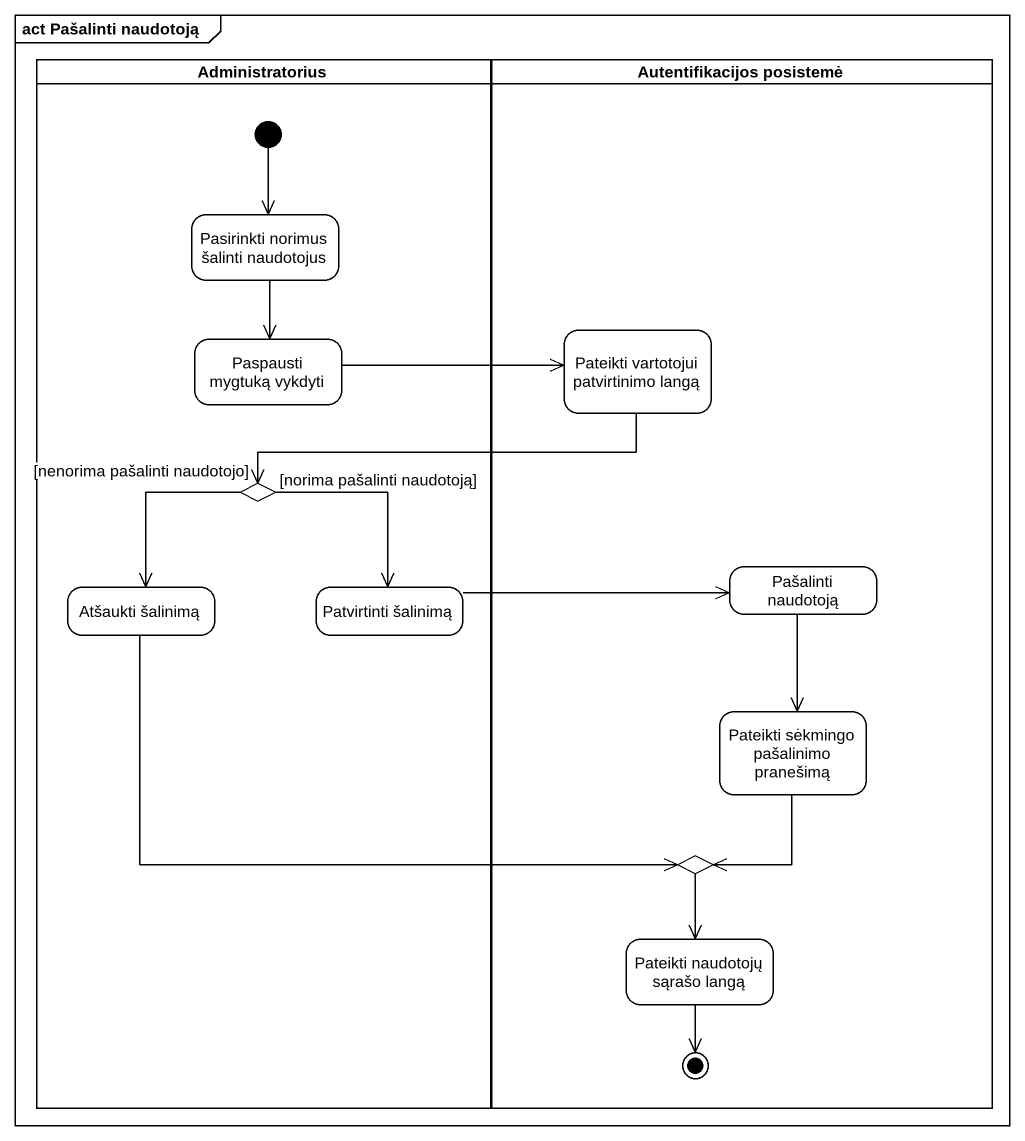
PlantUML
@startuml
mainframe act Pašalinti naudotoją
hide empty description
state Administratorius <<partition>> {
  state "Pasirinkti norimus šalinti naudotojus" as Pasirinkti_norimus_šalinti
  state "Paspausti mygtuką vykdyti" as Paspausti_mygtuką_vykdyti
  state choice1 <<choice>>
  state "Atšaukti šalinimą" as Atšaukti_šalinimą
  state "Patvirtinti šalinimą" as Patvirtinti_šalinimą
  [*] --> Pasirinkti_norimus_šalinti
}
state "Autentifikacijos posistemė" as Autentifikacijos_posistemė <<partition>> {
  state "Pateikti vartotojui patvirtinimo langą" as Pateikti_vartotojui
  state "Pašalinti naudotoją" as Pašalinti_naudotoją
  state "Pateikti sėkmingo pašalinimo pranešimą" as Pateikti_sėkmingo
  state choice2 <<choice>>
  state "Pateikti naudotojų sąrašo langą" as Pateikti_naudotojų_sąrašo
  Pateikti_naudotojų_sąrašo --> [*]
}
Pasirinkti_norimus_šalinti --> Paspausti_mygtuką_vykdyti
Paspausti_mygtuką_vykdyti -right-> Pateikti_vartotojui
Pateikti_vartotojui -left-> choice1
choice1 --> Atšaukti_šalinimą : [nenorima pašalinti naudotojo]
choice1 --> Patvirtinti_šalinimą : [norima pašalinti naudotoją]
Pašalinti_naudotoją --> Pateikti_sėkmingo
Atšaukti_šalinimą -right-> choice2
Patvirtinti_šalinimą -right-> Pašalinti_naudotoją
Pateikti_sėkmingo --> choice2
choice2 --> Pateikti_naudotojų_sąrašo
@enduml
